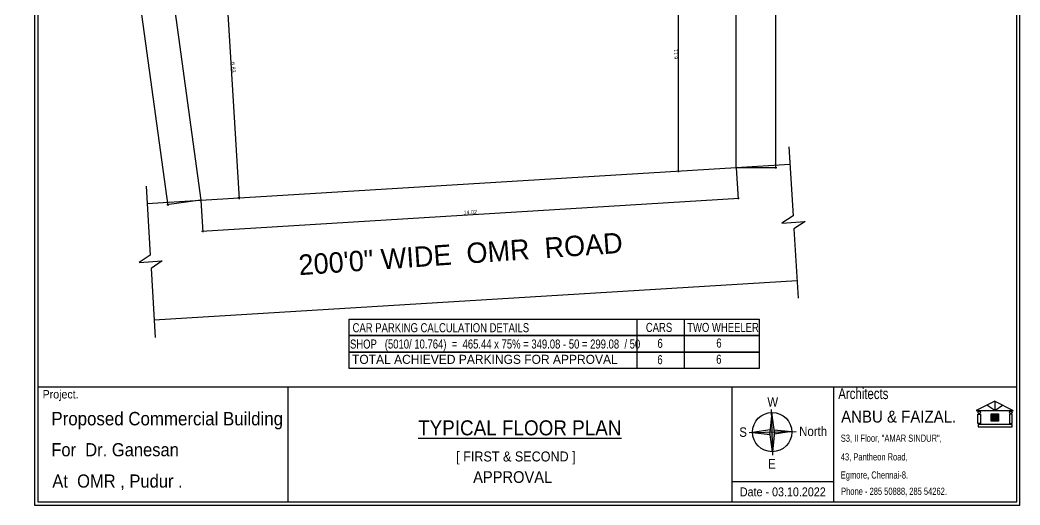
# Model space of a CAD drawing. Header units: metres. Extents: x 13627 to 13863, y 9458 to 9526.
# Drawn here: x 13654.73 to 13680.86, y 9463.7 to 9476.38 of the extents above; entities that cross this region are included whole.
import ezdxf

# ---------------------------------------------------------------- set-up
doc = ezdxf.new("R2010")
doc.units = ezdxf.units.M
doc.header["$LTSCALE"] = 150
doc.header["$PDMODE"] = 35
doc.layers.get('0').update_dxf_attribs({"linetype": 'CONTINUOUS'})
doc.layers.get('DEFPOINTS').update_dxf_attribs({"color": 1, "linetype": 'CONTINUOUS'})
for name, color, linetype in [('#path', 8, 'CONTINUOUS'), ('DIM', 7, 'CONTINUOUS'), ('Road', 1, 'CONTINUOUS'), ('TEXT', 7, 'CONTINUOUS'), ('TEXT-1', 7, 'CONTINUOUS'), ('WALL', 7, 'CONTINUOUS')]:
    doc.layers.add(name, color=color, linetype=linetype)
doc.layers.add('AR_WALL', color=7, linetype='CONTINUOUS', lineweight=40)
doc.styles.add('Arial', font='arial.ttf', dxfattribs={"width": 0.8})
doc.styles.add('ROMANC', font='sanss___.ttf', dxfattribs={"width": 0.95})
doc.styles.add('ROMANS', font='sanss___.ttf', dxfattribs={"width": 0.95})
doc.styles.add('ROMANTICITALIC', font='romi____.pfb')
doc.styles.add('SAN', font='sanss___.ttf', dxfattribs={"width": 0.75})
doc.styles.add('style3', font='arial.ttf', dxfattribs={"width": 0.9})
doc.dimstyles.get("Standard").update_dxf_attribs({"dimtxt": 0.1, "dimasz": 0.1, "dimexe": 0.03, "dimexo": 0.01, "dimgap": 0.01, "dimtad": 1, "dimzin": 3, "dimdsep": 46, "dimtxsty": 'Arial', "dimblk": 'ARCHTICK', "dimcen": 0.0625, "dimdle": 0.03, "dimclrd": 256, "dimclre": 9, "dimclrt": 256, "dimadec": 0, "dimazin": 0, "dimtfac": 0.6, "dimtofl": 0, "dimtmove": 1, "dimatfit": 3, "dimldrblk": 'OPEN90', "dimfxl": 0, "dimtolj": 1, "dimtzin": 0, "dimlwd": -1, "dimlwe": -1, "dimarcsym": 0})

# ---------------------------------------------------------------- blocks, each defined once
blk = doc.blocks.new('_ArchTick')
at = {"color": 0, "linetype": 'ByBlock', "const_width": 0.00381}
blk.add_lwpolyline([(-0.0127, -0.0127), (0.0127, 0.0127)], dxfattribs=at)
blk = doc.blocks.new('*D15')
at = {"layer": 'DEFPOINTS', "color": 0}
for p in [(13673.448, 9499.652), (13673.448, 9472.524), (13674.478, 9472.524)]:
    blk.add_point(p, dxfattribs=at)
at = {"layer": 'DIM', "color": 9}
for p, q in [((13673.458, 9499.652), (13674.508, 9499.652)), ((13673.458, 9472.524), (13674.508, 9472.524))]:
    blk.add_line(p, q, dxfattribs=at)
at = {"layer": 'DIM'}
blk.add_line((13674.478, 9499.682), (13674.478, 9472.494), dxfattribs=at)
for p, rotation in [((13674.478, 9499.652), 90), ((13674.478, 9472.524), 270)]:
    blk.add_blockref('_ArchTick', p, dxfattribs=dict(at, rotation=rotation))
at = {"layer": 'DIM', "insert": (13674.417, 9486.088), "char_height": 0.1, "attachment_point": 5, "rotation": 90, "style": 'Arial'}
blk.add_mtext('\\A1;27.13', dxfattribs=at)
blk = doc.blocks.new('_Open90')
at = {"layer": 'AR_WALL', "color": 0, "lineweight": -2}
for p, q in [((0, 0), (-0.0254, 0)), ((-0.0127, 0.0127), (0, 0)), ((0, 0), (-0.0127, -0.0127))]:
    blk.add_line(p, q, dxfattribs=at)
blk = doc.blocks.new('*D17')
at = {"layer": 'DEFPOINTS', "color": 0}
for p in [(13673.448, 9472.524), (13659.453, 9471.668), (13673.497, 9471.721)]:
    blk.add_point(p, dxfattribs=at)
at = {"layer": 'DIM', "color": 9}
for p, q in [((13673.448, 9472.514), (13673.499, 9471.691)), ((13659.454, 9471.658), (13659.504, 9470.834))]:
    blk.add_line(p, q, dxfattribs=at)
at = {"layer": 'DIM'}
blk.add_line((13659.472, 9470.862), (13673.527, 9471.723), dxfattribs=at)
for p, rotation in [((13673.497, 9471.721), 3.504014675090854), ((13659.502, 9470.864), 183.5040146750908)]:
    blk.add_blockref('_ArchTick', p, dxfattribs=dict(at, rotation=rotation))
at = {"layer": 'DIM', "insert": (13666.496, 9471.353), "char_height": 0.1, "attachment_point": 5, "rotation": 3.504, "style": 'Arial'}
blk.add_mtext('\\A1;14.02', dxfattribs=at)
blk = doc.blocks.new('*D18')
at = {"layer": 'DEFPOINTS', "color": 0}
for p in [(13654.757, 9499.534), (13655.617, 9499.652), (13659.453, 9471.668)]:
    blk.add_point(p, dxfattribs=at)
at = {"layer": 'DIM', "color": 9}
for p, q in [((13655.607, 9499.65), (13654.728, 9499.53)), ((13659.443, 9471.666), (13658.564, 9471.546))]:
    blk.add_line(p, q, dxfattribs=at)
at = {"layer": 'DIM'}
blk.add_line((13658.598, 9471.52), (13654.753, 9499.564), dxfattribs=at)
for p, rotation in [((13654.757, 9499.534), 97.80575307847222), ((13658.594, 9471.55), 277.8057530784722)]:
    blk.add_blockref('_ArchTick', p, dxfattribs=dict(at, rotation=rotation))
at = {"layer": 'DIM', "insert": (13656.736, 9485.55), "char_height": 0.1, "attachment_point": 5, "rotation": 277.8058, "style": 'Arial'}
blk.add_mtext('\\A1;28.25', dxfattribs=at)
blk = doc.blocks.new('*D23')
at = {"layer": 'DEFPOINTS', "color": 0}
for p in [(13671.924, 9478.544), (13671.924, 9472.431), (13671.929, 9472.431)]:
    blk.add_point(p, dxfattribs=at)
at = {"layer": 'DIM'}
blk.add_line((13671.929, 9478.574), (13671.929, 9472.401), dxfattribs=at)
at = {"layer": 'DIM', "color": 9}
for p, q in [((13671.934, 9478.544), (13671.959, 9478.544)), ((13671.934, 9472.431), (13671.959, 9472.431))]:
    blk.add_line(p, q, dxfattribs=at)
at = {"layer": 'DIM'}
for p, rotation in [((13671.929, 9478.544), 90), ((13671.929, 9472.431), 270)]:
    blk.add_blockref('_ArchTick', p, dxfattribs=dict(at, rotation=rotation))
at = {"layer": 'DIM', "insert": (13671.868, 9475.488), "char_height": 0.1, "attachment_point": 5, "rotation": 90, "style": 'Arial'}
blk.add_mtext('\\A1;6.11', dxfattribs=at)
blk = doc.blocks.new('*D30')
at = {"layer": 'DEFPOINTS', "color": 0}
for p in [(13660.036, 9478.544), (13660.454, 9471.729), (13660.454, 9471.729)]:
    blk.add_point(p, dxfattribs=at)
at = {"layer": 'DIM', "color": 9}
for p, q in [((13660.026, 9478.544), (13660.006, 9478.542)), ((13660.444, 9471.728), (13660.424, 9471.727))]:
    blk.add_line(p, q, dxfattribs=at)
at = {"layer": 'DIM'}
blk.add_line((13660.035, 9478.574), (13660.456, 9471.699), dxfattribs=at)
for p, rotation in [((13660.036, 9478.544), 93.50401467509342), ((13660.454, 9471.729), 273.5040146750935)]:
    blk.add_blockref('_ArchTick', p, dxfattribs=dict(at, rotation=rotation))
at = {"layer": 'DIM', "insert": (13660.306, 9475.14), "char_height": 0.1, "attachment_point": 5, "rotation": 273.504, "style": 'Arial'}
blk.add_mtext('\\A1;6.83', dxfattribs=at)

msp = doc.modelspace()

# ---------------------------------------------------------------- linework, layer by layer
at = {"layer": '#path', "ltscale": 0.5}
for p, q in [((13670.8488, 9468.5592), (13670.8488, 9467.2699)), ((13672.0841, 9468.5592), (13672.0841, 9467.2699))]:
    msp.add_line(p, q, dxfattribs=at)
for points in [[(13680.864, 9463.7018), (13680.864, 9501.2955), (13655.11, 9501.2955), (13655.11, 9463.7018)], [(13663.3278, 9468.5592), (13674.0432, 9468.5592), (13674.0432, 9468.1294), (13663.3278, 9468.1294)], [(13663.3278, 9468.1294), (13674.0432, 9468.1294), (13674.0432, 9468.1294), (13663.3278, 9468.1294)], [(13663.3278, 9468.1294), (13674.0432, 9468.1294), (13674.0432, 9467.6997), (13663.3278, 9467.6997)], [(13663.3278, 9467.6997), (13674.0432, 9467.6997), (13674.0432, 9467.2699), (13663.3278, 9467.2699)]]:
    msp.add_lwpolyline(points, close=True, dxfattribs=at)
at = {"layer": 'DIM'}
msp.add_lwpolyline([(13659.453, 9471.6675), (13673.4476, 9472.5245), (13673.4476, 9499.6517), (13655.6168, 9499.6517), (13659.453, 9471.6675)], close=True, dxfattribs=at)
at = {"layer": 'Road'}
for p, q in [((13674.8228, 9473.0667), (13674.9335, 9471.2586)), ((13673.4476, 9472.5245), (13674.8507, 9472.6104)), ((13658.022, 9472.038), (13658.1327, 9470.2298)), ((13658.0499, 9471.5816), (13659.453, 9471.6675)), ((13674.9545, 9470.916), (13675.0649, 9469.1117)), ((13658.1537, 9469.8873), (13658.2642, 9468.083)), ((13658.2362, 9468.5393), (13675.037, 9469.5681))]:
    msp.add_line(p, q, dxfattribs=at)
for points in [[(13674.9335, 9471.2586), (13674.6396, 9471.0706), (13675.2481, 9471.1079), (13674.9545, 9470.916)], [(13658.1327, 9470.2298), (13657.8389, 9470.0418), (13658.4473, 9470.0791), (13658.1537, 9469.8873)]]:
    msp.add_lwpolyline(points, dxfattribs=at)
at = {"layer": 'TEXT', "color": 12}
for p, q in [((13655.1937, 9466.7945), (13680.7803, 9466.7945)), ((13661.7236, 9466.7945), (13661.7236, 9463.7855)), ((13673.3383, 9463.7855), (13673.3383, 9466.7927)), ((13675.9894, 9466.7927), (13675.9894, 9463.7855)), ((13680.2048, 9466.4171), (13679.72, 9466.1739)), ((13680.2048, 9466.4171), (13680.6897, 9466.1739)), ((13680.2048, 9466.4171), (13680.2048, 9466.1739)), ((13679.72, 9466.1739), (13680.6897, 9466.1739)), ((13680.2048, 9466.1739), (13679.9987, 9466.3137)), ((13680.1967, 9466.0672), (13680.1967, 9465.9968)), ((13680.2048, 9466.1739), (13680.411, 9466.3137)), ((13680.2124, 9466.0672), (13680.2124, 9465.9968)), ((13680.1967, 9465.9968), (13680.1263, 9465.9968)), ((13680.1967, 9465.9804), (13680.1263, 9465.9804)), ((13680.1967, 9465.91), (13680.1967, 9465.9804)), ((13680.2124, 9465.9968), (13680.2828, 9465.9968)), ((13680.2124, 9465.9804), (13680.2828, 9465.9804)), ((13680.2124, 9465.91), (13680.2124, 9465.9804)), ((13673.3383, 9464.3144), (13675.9894, 9464.3144))]:
    msp.add_line(p, q, dxfattribs=at)
for points in [[(13679.7654, 9465.8288), (13679.7654, 9466.072), (13679.8329, 9466.072), (13679.8329, 9465.8288)], [(13680.1106, 9465.8938), (13680.1106, 9466.0823), (13680.2991, 9466.0823), (13680.2991, 9465.8938)], [(13680.6597, 9465.8288), (13680.6597, 9466.072), (13680.5921, 9466.072), (13680.5921, 9465.8288)], [(13679.7666, 9465.7405), (13680.6585, 9465.7405), (13680.6585, 9465.808), (13679.7666, 9465.808)]]:
    msp.add_lwpolyline(points, close=True, dxfattribs=at)
for points in [[(13680.1263, 9465.9968), (13680.1263, 9466.0672), (13680.1967, 9466.0672)], [(13680.2828, 9465.9968), (13680.2828, 9466.0672), (13680.2124, 9466.0672)], [(13680.1263, 9465.9804), (13680.1263, 9465.91), (13680.1967, 9465.91)], [(13680.2828, 9465.9804), (13680.2828, 9465.91), (13680.2124, 9465.91)]]:
    msp.add_lwpolyline(points, dxfattribs=at)
for centre in [(13679.7992, 9466.1227), (13680.6259, 9466.1227)]:
    msp.add_circle(centre, 0.0338, dxfattribs=at)
for points in [[(13680.1263, 9466.0672), (13680.1967, 9466.0672), (13680.1263, 9465.9968), (13680.1967, 9465.9968)], [(13680.2124, 9466.0672), (13680.2828, 9466.0672), (13680.2124, 9465.9968), (13680.2828, 9465.9968)], [(13680.1263, 9465.9804), (13680.1967, 9465.9804), (13680.1263, 9465.91), (13680.1967, 9465.91)], [(13680.2124, 9465.9804), (13680.2828, 9465.9804), (13680.2124, 9465.91), (13680.2828, 9465.91)]]:
    msp.add_solid(points, dxfattribs=at)
at = {"layer": 'WALL', "color": 7}
for p, q in [((13674.3738, 9466.1197), (13674.3279, 9465.6056)), ((13674.4007, 9465.0061), (13674.3719, 9466.1969)), ((13674.4445, 9465.6084), (13674.3738, 9466.1197)), ((13673.7814, 9465.5924), (13675.01, 9465.6221)), ((13674.3332, 9465.665), (13673.8735, 9465.5946)), ((13673.8735, 9465.5946), (13674.336, 9465.5466)), ((13674.3986, 9465.0944), (13674.3279, 9465.6056)), ((13674.4445, 9465.6084), (13674.3986, 9465.0944)), ((13674.4363, 9465.6674), (13674.8989, 9465.6194)), ((13674.8989, 9465.6194), (13674.4392, 9465.5491))]:
    msp.add_line(p, q, dxfattribs=at)
msp.add_lwpolyline([(13680.7803, 9463.7855), (13680.7803, 9501.2118), (13655.1937, 9501.2118), (13655.1937, 9463.7855)], close=True, dxfattribs=at)
msp.add_circle((13674.3862, 9465.607), 0.5128, dxfattribs=at)
for points in [[(13674.3738, 9466.1197), (13674.3862, 9465.607), (13674.3279, 9465.6056)], [(13674.3279, 9465.6056), (13674.336, 9465.5466), (13673.8735, 9465.5946)], [(13674.4445, 9465.6084), (13674.3986, 9465.0944), (13674.3862, 9465.607)], [(13674.4363, 9465.6674), (13674.8989, 9465.6194), (13674.4445, 9465.6084)]]:
    msp.add_solid(points, dxfattribs=at)

# ---------------------------------------------------------------- texts
at = {"layer": 'TEXT'}
for s, height, style, width, p in [('CAR PARKING CALCULATION DETAILS', 0.236598, 'ROMANC', 0.75, (13663.42, 9468.2175)), ('CARS', 0.2366, 'ROMANC', 0.75, (13671.0851, 9468.2252)), ('TWO WHEELER', 0.236598, 'ROMANC', 0.75, (13672.166, 9468.2252)), ('SHOP   (5010/ 10.764)  =  465.44 x 75%%% = 349.08 - 50 = 299.08  / 50             ', 0.236598, 'ROMANC', 0.75, (13663.3527, 9467.7908)), ('6', 0.2366, 'ROMANC', 0.75, (13671.3885, 9467.8089)), ('6', 0.2366, 'ROMANC', 0.75, (13672.9271, 9467.8165)), ('6', 0.2366, 'ROMANC', 0.75, (13671.3862, 9467.3816)), ('6', 0.2366, 'ROMANC', 0.75, (13672.9235, 9467.3927)), ('Project.', 0.2205, 'style3', 0.9, (13655.3194, 9466.4862))]:
    msp.add_text(s, height=height, dxfattribs=dict(at, style=style, width=width)).set_placement(p)
at = {"layer": 'TEXT', "color": 7, "style": 'style3', "width": 0.9}
for s, height, p in [('Proposed Commercial Building ', 0.350799, (13655.5488, 9465.7837)), ('%%UTYPICAL FLOOR PLAN', 0.392067, (13665.133, 9465.5227)), ('[ FIRST & SECOND ]', 0.261378, (13666.1283, 9464.8393)), ('At  OMR , Pudur .', 0.343361, (13655.5727, 9464.1561)), ('APPROVAL', 0.3048, (13666.5713, 9464.28))]:
    msp.add_text(s, height=height, dxfattribs=at).set_placement(p)
at = {"layer": 'TEXT', "color": 12, "style": 'SAN', "width": 0.9}
msp.add_text('ANBU & FAIZAL.', height=0.311944, dxfattribs=at).set_placement((13676.1889, 9465.856))
at = {"layer": 'TEXT', "insert": (13663.406, 9467.6269), "char_height": 0.236598, "width": 8.097208, "attachment_point": 1, "style": 'ROMANC'}
msp.add_mtext('TOTAL ACHIEVED PARKINGS FOR APPROVAL', dxfattribs=at)
at = {"layer": 'TEXT-1', "color": 7, "style": 'ROMANC', "width": 0.95}
msp.add_text('200\'0" WIDE  OMR  ROAD', height=0.5334, rotation=3.97048, dxfattribs=at).set_placement((13662.0267, 9469.7071))
at = {"layer": 'WALL', "color": 7}
for s, height, style, width, p in [('Architects', 0.28473, 'ROMANS', 0.75, (13676.1152, 9466.4703)), ('W', 0.2479, 'ROMANTICITALIC', 0.9, (13674.2608, 9466.2717)), ('S', 0.2479, 'ROMANTICITALIC', 0.9, (13673.5274, 9465.4833)), ('North', 0.24792, 'ROMANTICITALIC', 0.9, (13675.0924, 9465.5043)), ('S3, II Floor, "AMAR SINDUR",', 0.187593, 'ROMANS', 0.75, (13676.1802, 9465.3544)), ('43, Pantheon Road,', 0.187593, 'ROMANS', 0.75, (13676.1802, 9464.8663)), ('E', 0.2479, 'ROMANTICITALIC', 0.9, (13674.2807, 9464.6539)), ('Egmore, Chennai-8.', 0.187593, 'ROMANS', 0.75, (13676.1802, 9464.3926)), ('Date - 03.10.2022', 0.232888, 'ROMANTICITALIC', 0.9, (13673.5425, 9463.9288)), ('Phone - 285 50888, 285 54262.', 0.187593, 'ROMANS', 0.75, (13676.1891, 9463.966))]:
    msp.add_text(s, height=height, dxfattribs=dict(at, style=style, width=width)).set_placement(p)
at = {"layer": 'WALL', "color": 12, "linetype": 'Continuous', "style": 'style3', "width": 0.9}
msp.add_text('For  Dr. Ganesan', height=0.343361, dxfattribs=at).set_placement((13655.5453, 9464.9751))

# ---------------------------------------------------------------- dimensions: what is measured, and where the dimension line sits
at = {"layer": 'DIM'}
for p1, p2, distance, picture, middle in [((13659.453, 9471.6675), (13655.6168, 9499.6517), 0.8675, '*D18', (13656.736, 9485.5501)), ((13673.4476, 9499.6517), (13673.4476, 9472.5245), 1.0302, '*D15', (13674.4167, 9486.0881)), ((13660.0364, 9478.5443), (13660.4537, 9471.7288), 0, '*D30', (13660.3061, 9475.1403)), ((13671.9236, 9478.5443), (13671.9236, 9472.4312), 0.0057, '*D23', (13671.8683, 9475.4877)), ((13659.453, 9471.6675), (13673.4476, 9472.5245), -0.805, '*D17', (13666.4958, 9471.3535))]:
    dim = msp.add_aligned_dim(p1=p1, p2=p2, distance=distance, dimstyle='Standard', override={"dimasz": 1}, dxfattribs=at)
    dim.commit()
    dim.dimension.update_dxf_attribs({"geometry": picture, "text_midpoint": middle})

doc.saveas('drawing.dxf')
